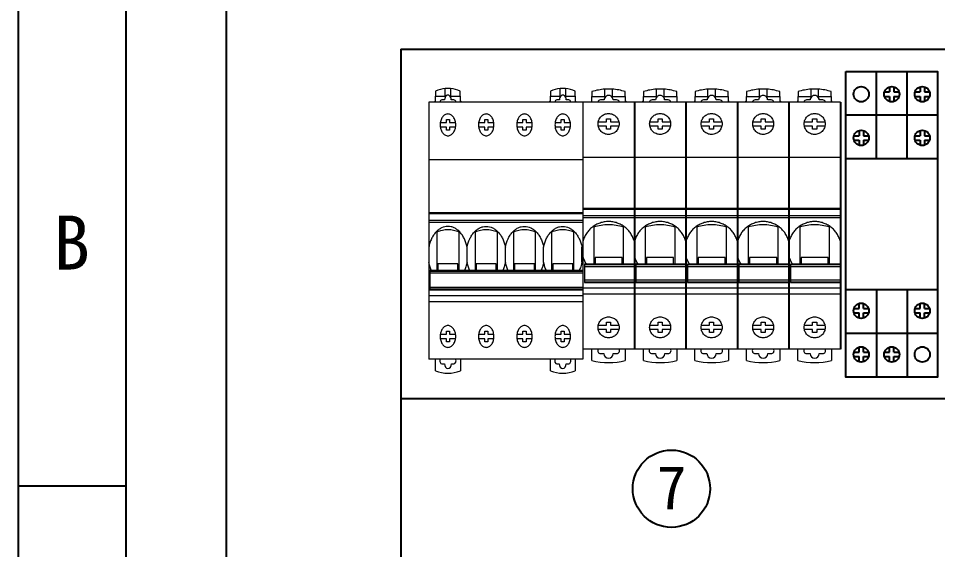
# Model space of a CAD drawing. Header units: millimetres. Extents: x 914 to 910632, y -176 to 682692.
# Drawn here: x 2566.04 to 2608.67, y 1927.93 to 1952.54 of the extents above; entities that cross this region are included whole.
import ezdxf

# ---------------------------------------------------------------- set-up
doc = ezdxf.new("R2010")
doc.units = ezdxf.units.MM
doc.layers.add('0_1', color=7, linetype='Continuous', lineweight=25)
doc.styles.add('宋体', font='')
doc.styles.get('宋体').set_extended_font_data('宋体')

# ---------------------------------------------------------------- blocks, each defined once
blk = doc.blocks.new('4P空开')
at = {"color": 4, "linetype": 'Continuous', "lineweight": 15}
for p, q in [((2.619, 28.204), (2.619, 28.934)), ((3.362, 28.935), (3.362, 28.204)), ((18.403, 28.204), (18.403, 28.934)), ((19.146, 28.935), (19.146, 28.204)), ((1.296, 28.69), (1.296, 28.204)), ((1.296, 28.204), (2.619, 28.204)), ((1.296, 28.204), (1.296, 28.203)), ((1.296, 28.203), (2.619, 28.203)), ((1.296, 27.777), (1.296, 28.203)), ((2.619, 28.204), (2.619, 28.203)), ((3.362, 28.204), (4.685, 28.204)), ((3.362, 28.204), (3.362, 28.203)), ((3.362, 28.203), (4.685, 28.203)), ((4.685, 28.204), (4.685, 28.693)), ((4.685, 28.203), (4.685, 28.204)), ((4.685, 28.203), (4.685, 27.777)), ((17.08, 28.69), (17.08, 28.204)), ((17.08, 28.204), (18.403, 28.204)), ((17.08, 28.204), (17.08, 28.203)), ((17.08, 28.203), (18.403, 28.203)), ((17.08, 27.777), (17.08, 28.203)), ((18.403, 28.204), (18.403, 28.203)), ((19.146, 28.204), (20.469, 28.204)), ((19.146, 28.204), (19.146, 28.203)), ((19.146, 28.203), (20.469, 28.203)), ((20.469, 28.204), (20.469, 28.693)), ((20.469, 28.203), (20.469, 28.204)), ((20.469, 28.203), (20.469, 27.777)), ((21.53, 27.609), (0.36, 27.609)), ((0.36, 27.609), (0.36, 21.991)), ((2.53, 27.837), (2.173, 27.837)), ((3.808, 27.837), (3.451, 27.837)), ((18.314, 27.837), (17.957, 27.837)), ((19.592, 27.837), (19.235, 27.837)), ((21.53, 27.609), (21.53, 2.401)), ((1.944, 25.608), (2.782, 25.608)), ((2.782, 25.608), (2.782, 25.905)), ((2.782, 25.905), (3.198, 25.905)), ((3.198, 25.905), (3.198, 25.608)), ((3.198, 25.608), (4.037, 25.608)), ((7.205, 25.608), (8.044, 25.608)), ((8.044, 25.905), (8.46, 25.905)), ((8.044, 25.608), (8.044, 25.905)), ((8.46, 25.905), (8.46, 25.608)), ((8.46, 25.608), (9.298, 25.608)), ((12.467, 25.608), (13.305, 25.608)), ((13.305, 25.905), (13.721, 25.905)), ((13.305, 25.608), (13.305, 25.905)), ((13.721, 25.905), (13.721, 25.608)), ((13.721, 25.608), (14.56, 25.608)), ((17.728, 25.608), (18.567, 25.608)), ((18.567, 25.905), (18.983, 25.905)), ((18.567, 25.608), (18.567, 25.905)), ((18.983, 25.905), (18.983, 25.608)), ((18.983, 25.608), (19.821, 25.608)), ((2.782, 25.162), (1.944, 25.162)), ((2.782, 24.865), (2.782, 25.162)), ((3.198, 24.865), (2.782, 24.865)), ((3.198, 25.162), (3.198, 24.865)), ((4.037, 25.162), (3.198, 25.162)), ((8.044, 25.162), (7.205, 25.162)), ((8.044, 24.865), (8.044, 25.162)), ((8.46, 24.865), (8.044, 24.865)), ((8.46, 25.162), (8.46, 24.865)), ((9.298, 25.162), (8.46, 25.162)), ((13.305, 25.162), (12.467, 25.162)), ((13.305, 24.865), (13.305, 25.162)), ((13.721, 24.865), (13.305, 24.865)), ((13.721, 25.162), (13.721, 24.865)), ((14.56, 25.162), (13.721, 25.162)), ((18.567, 25.162), (17.728, 25.162)), ((18.567, 24.865), (18.567, 25.162)), ((18.983, 24.865), (18.567, 24.865)), ((18.983, 25.162), (18.983, 24.865)), ((19.821, 25.162), (18.983, 25.162)), ((0.36, 21.991), (21.53, 21.991)), ((0.36, 21.991), (0.36, 16.788)), ((0.36, 16.788), (0.36, 16.669)), ((0.36, 16.788), (21.53, 16.788)), ((21.53, 16.669), (0.36, 16.669)), ((21.53, 16.669), (0.36, 16.669)), ((0.36, 16.669), (0.36, 16.044)), ((0.36, 16.044), (21.53, 16.044)), ((0.36, 16.044), (0.36, 15.808)), ((21.53, 15.808), (0.36, 15.808)), ((0.36, 15.808), (0.36, 13.393)), ((0.36, 11.907), (0.36, 8.614)), ((1.608, 11.77), (1.608, 11.086)), ((4.373, 11.77), (1.608, 11.77)), ((4.373, 11.086), (4.373, 11.77)), ((6.87, 11.77), (6.87, 11.086)), ((9.634, 11.77), (6.87, 11.77)), ((9.634, 11.086), (9.634, 11.77)), ((12.131, 11.77), (12.131, 11.086)), ((14.896, 11.77), (12.131, 11.77)), ((14.896, 11.086), (14.896, 11.77)), ((17.393, 11.77), (17.393, 11.086)), ((20.157, 11.77), (17.393, 11.77)), ((20.157, 11.086), (20.157, 11.77)), ((21.53, 11.086), (0.523, 11.086)), ((0.523, 11.086), (0.523, 10.996)), ((21.53, 10.996), (0.523, 10.996)), ((0.523, 10.996), (0.523, 10.823)), ((21.53, 10.823), (0.523, 10.823)), ((0.523, 10.823), (0.523, 9.441)), ((21.53, 9.441), (0.523, 9.441)), ((0.523, 9.441), (0.523, 9.259)), ((21.53, 9.259), (0.523, 9.259)), ((0.523, 9.259), (0.523, 9.207)), ((0.523, 9.207), (21.53, 9.207)), ((21.53, 8.614), (0.36, 8.614)), ((0.36, 8.614), (0.36, 8.016)), ((21.53, 8.016), (0.36, 8.016)), ((0.36, 8.016), (0.36, 2.401)), ((1.944, 4.854), (2.782, 4.854)), ((2.782, 5.151), (3.198, 5.151)), ((2.782, 4.854), (2.782, 5.151)), ((3.198, 5.151), (3.198, 4.854)), ((3.198, 4.854), (4.037, 4.854)), ((7.205, 4.854), (8.044, 4.854)), ((8.044, 5.151), (8.46, 5.151)), ((8.044, 4.854), (8.044, 5.151)), ((8.46, 5.151), (8.46, 4.854)), ((8.46, 4.854), (9.298, 4.854)), ((12.467, 4.854), (13.305, 4.854)), ((13.305, 5.151), (13.721, 5.151)), ((13.305, 4.854), (13.305, 5.151)), ((13.721, 5.151), (13.721, 4.854)), ((13.721, 4.854), (14.56, 4.854)), ((17.728, 4.854), (18.567, 4.854)), ((18.567, 5.151), (18.983, 5.151)), ((18.567, 4.854), (18.567, 5.151)), ((18.983, 5.151), (18.983, 4.854)), ((18.983, 4.854), (19.821, 4.854)), ((2.782, 4.408), (1.944, 4.408)), ((2.782, 4.11), (2.782, 4.408)), ((3.198, 4.11), (2.782, 4.11)), ((3.198, 4.408), (3.198, 4.11)), ((4.037, 4.408), (3.198, 4.408)), ((8.044, 4.408), (7.205, 4.408)), ((8.044, 4.11), (8.044, 4.408)), ((8.46, 4.11), (8.044, 4.11)), ((8.46, 4.408), (8.46, 4.11)), ((9.298, 4.408), (8.46, 4.408)), ((13.305, 4.408), (12.467, 4.408)), ((13.305, 4.11), (13.305, 4.408)), ((13.721, 4.11), (13.305, 4.11)), ((13.721, 4.408), (13.721, 4.11)), ((14.56, 4.408), (13.721, 4.408)), ((18.567, 4.408), (17.728, 4.408)), ((18.567, 4.11), (18.567, 4.408)), ((18.983, 4.11), (18.567, 4.11)), ((18.983, 4.408), (18.983, 4.11)), ((19.821, 4.408), (18.983, 4.408)), ((21.53, 2.401), (0.36, 2.401)), ((1.281, 1.261), (1.281, 2.401)), ((2.173, 1.955), (2.515, 1.955)), ((3.466, 1.955), (3.808, 1.955)), ((4.7, 2.401), (4.7, 1.261)), ((17.066, 1.261), (17.066, 2.401)), ((17.957, 1.955), (18.299, 1.955)), ((19.25, 1.955), (19.592, 1.955)), ((20.484, 2.401), (20.484, 1.261))]:
    blk.add_line(p, q, dxfattribs=at)
for centre, radius, start, end in [((2.997, 23.195), 5.752, 93.76697, 107.19773), ((2.997, 23.195), 5.752, 86.35897, 93.76705), ((2.997, 23.195), 5.752, 72.93382, 86.35906), ((18.781, 23.195), 5.752, 93.76697, 107.19773), ((18.781, 23.195), 5.752, 86.35897, 93.76705), ((18.781, 23.195), 5.752, 72.93382, 86.35906), ((1, 27.844), 0.296, 307.38013, 359.98041), ((4.981, 27.844), 0.296, 180.02292, 232.61656), ((16.784, 27.844), 0.296, 307.38013, 359.98041), ((20.765, 27.844), 0.296, 180.02292, 232.61656), ((2.173, 2.253), 0.297, 150, 270), ((2.99, 1.955), 0.476, 180, 0), ((3.808, 2.253), 0.297, 270, 30), ((17.957, 2.253), 0.297, 150, 270), ((18.775, 1.955), 0.476, 180, 0), ((19.592, 2.253), 0.297, 270, 30), ((2.99, 7.573), 6.54, 254.84901, 285.15099), ((18.775, 7.573), 6.54, 254.84901, 285.15099)]:
    blk.add_arc(centre, radius, start, end, dxfattribs=at)
for centre, major_axis, start_param, end_param in [((2.99, 27.837), (0, 0.462), 4.712389, 7.853982), ((18.775, 27.837), (0, 0.462), 4.712389, 7.853982), ((0.999, 27.777), (0, 0.298), 4.111358, 4.712389), ((2.173, 27.539), (0, 0.298), 0, 1.334085), ((3.808, 27.539), (0, 0.298), 4.949101, 6.283185), ((4.982, 27.777), (0, 0.298), 1.570796, 2.171827), ((16.783, 27.777), (0, 0.298), 4.111358, 4.712389), ((17.957, 27.539), (0, 0.298), 0, 1.334085), ((19.592, 27.539), (0, 0.298), 4.949101, 6.283185), ((20.766, 27.777), (0, 0.298), 1.570796, 2.171827)]:
    blk.add_ellipse(centre, major_axis=major_axis, ratio=0.997493, start_param=start_param, end_param=end_param, dxfattribs=at)
for points, knots in [([(2.99, 24.315), (2.92, 24.315), (2.85, 24.322), (2.713, 24.349), (2.645, 24.37), (2.515, 24.423), (2.454, 24.456), (2.337, 24.534), (2.282, 24.58), (2.183, 24.679), (2.139, 24.732), (2.061, 24.85), (2.028, 24.912), (1.975, 25.041), (1.954, 25.108), (1.927, 25.246), (1.92, 25.315), (1.92, 25.455), (1.927, 25.525), (1.955, 25.662), (1.975, 25.729), (2.028, 25.858), (2.062, 25.921), (2.139, 26.037), (2.183, 26.091), (2.283, 26.19), (2.337, 26.235), (2.452, 26.313), (2.515, 26.346), (2.645, 26.4), (2.711, 26.42), (2.849, 26.448), (2.92, 26.455), (3.061, 26.455), (3.131, 26.448), (3.268, 26.421), (3.336, 26.4), (3.466, 26.346), (3.527, 26.313), (3.643, 26.236), (3.698, 26.19), (3.797, 26.092), (3.841, 26.038), (3.919, 25.921), (3.952, 25.859), (4.006, 25.73), (4.026, 25.663), (4.054, 25.525), (4.06, 25.456), (4.061, 25.317), (4.054, 25.246), (4.027, 25.109), (4.007, 25.042), (3.953, 24.913), (3.92, 24.85), (3.843, 24.734), (3.798, 24.68), (3.699, 24.58), (3.645, 24.535), (3.529, 24.457), (3.466, 24.424), (3.336, 24.37), (3.269, 24.349), (3.132, 24.322), (3.061, 24.315), (2.99, 24.315)], [0, 0, 0, 0, 0.03125, 0.03125, 0.0625, 0.0625, 0.09375, 0.09375, 0.125, 0.125, 0.15625, 0.15625, 0.1875, 0.1875, 0.21875, 0.21875, 0.25, 0.25, 0.28125, 0.28125, 0.3125, 0.3125, 0.34375, 0.34375, 0.375, 0.375, 0.40625, 0.40625, 0.4375, 0.4375, 0.46875, 0.46875, 0.5, 0.5, 0.53125, 0.53125, 0.5625, 0.5625, 0.59375, 0.59375, 0.625, 0.625, 0.65625, 0.65625, 0.6875, 0.6875, 0.71875, 0.71875, 0.75, 0.75, 0.78125, 0.78125, 0.8125, 0.8125, 0.84375, 0.84375, 0.875, 0.875, 0.90625, 0.90625, 0.9375, 0.9375, 0.96875, 0.96875, 1, 1, 1, 1]), ([(8.252, 24.315), (8.181, 24.315), (8.111, 24.322), (7.974, 24.349), (7.906, 24.37), (7.777, 24.423), (7.715, 24.456), (7.599, 24.534), (7.544, 24.58), (7.445, 24.679), (7.401, 24.732), (7.323, 24.85), (7.289, 24.912), (7.236, 25.041), (7.216, 25.108), (7.188, 25.246), (7.182, 25.315), (7.182, 25.455), (7.189, 25.525), (7.216, 25.662), (7.236, 25.729), (7.29, 25.858), (7.323, 25.921), (7.4, 26.037), (7.444, 26.091), (7.544, 26.19), (7.598, 26.235), (7.714, 26.313), (7.776, 26.346), (7.906, 26.4), (7.973, 26.42), (8.11, 26.448), (8.181, 26.455), (8.323, 26.455), (8.392, 26.448), (8.529, 26.421), (8.597, 26.4), (8.727, 26.346), (8.788, 26.313), (8.905, 26.236), (8.96, 26.19), (9.058, 26.092), (9.103, 26.038), (9.181, 25.921), (9.214, 25.859), (9.267, 25.73), (9.288, 25.663), (9.315, 25.525), (9.322, 25.456), (9.322, 25.317), (9.315, 25.246), (9.288, 25.109), (9.268, 25.042), (9.215, 24.913), (9.181, 24.85), (9.104, 24.734), (9.06, 24.68), (8.96, 24.58), (8.906, 24.535), (8.79, 24.457), (8.727, 24.424), (8.598, 24.37), (8.531, 24.349), (8.394, 24.322), (8.323, 24.315), (8.252, 24.315)], [0, 0, 0, 0, 0.03125, 0.03125, 0.0625, 0.0625, 0.09375, 0.09375, 0.125, 0.125, 0.15625, 0.15625, 0.1875, 0.1875, 0.21875, 0.21875, 0.25, 0.25, 0.28125, 0.28125, 0.3125, 0.3125, 0.34375, 0.34375, 0.375, 0.375, 0.40625, 0.40625, 0.4375, 0.4375, 0.46875, 0.46875, 0.5, 0.5, 0.53125, 0.53125, 0.5625, 0.5625, 0.59375, 0.59375, 0.625, 0.625, 0.65625, 0.65625, 0.6875, 0.6875, 0.71875, 0.71875, 0.75, 0.75, 0.78125, 0.78125, 0.8125, 0.8125, 0.84375, 0.84375, 0.875, 0.875, 0.90625, 0.90625, 0.9375, 0.9375, 0.96875, 0.96875, 1, 1, 1, 1]), ([(13.513, 24.315), (13.442, 24.315), (13.373, 24.322), (13.236, 24.349), (13.168, 24.37), (13.038, 24.423), (12.977, 24.456), (12.86, 24.534), (12.805, 24.58), (12.706, 24.679), (12.662, 24.732), (12.584, 24.85), (12.551, 24.912), (12.498, 25.041), (12.477, 25.108), (12.45, 25.246), (12.443, 25.315), (12.443, 25.455), (12.45, 25.525), (12.477, 25.662), (12.498, 25.729), (12.551, 25.858), (12.584, 25.921), (12.662, 26.037), (12.706, 26.091), (12.805, 26.19), (12.86, 26.235), (12.975, 26.313), (13.038, 26.346), (13.168, 26.4), (13.234, 26.42), (13.372, 26.448), (13.442, 26.455), (13.584, 26.455), (13.654, 26.448), (13.791, 26.421), (13.859, 26.4), (13.988, 26.346), (14.05, 26.313), (14.166, 26.236), (14.221, 26.19), (14.32, 26.092), (14.364, 26.038), (14.442, 25.921), (14.475, 25.859), (14.528, 25.73), (14.549, 25.663), (14.576, 25.525), (14.583, 25.456), (14.584, 25.317), (14.577, 25.246), (14.55, 25.109), (14.529, 25.042), (14.476, 24.913), (14.443, 24.85), (14.365, 24.734), (14.321, 24.68), (14.222, 24.58), (14.167, 24.535), (14.051, 24.457), (13.989, 24.424), (13.859, 24.37), (13.792, 24.349), (13.655, 24.322), (13.584, 24.315), (13.513, 24.315)], [0, 0, 0, 0, 0.03125, 0.03125, 0.0625, 0.0625, 0.09375, 0.09375, 0.125, 0.125, 0.15625, 0.15625, 0.1875, 0.1875, 0.21875, 0.21875, 0.25, 0.25, 0.28125, 0.28125, 0.3125, 0.3125, 0.34375, 0.34375, 0.375, 0.375, 0.40625, 0.40625, 0.4375, 0.4375, 0.46875, 0.46875, 0.5, 0.5, 0.53125, 0.53125, 0.5625, 0.5625, 0.59375, 0.59375, 0.625, 0.625, 0.65625, 0.65625, 0.6875, 0.6875, 0.71875, 0.71875, 0.75, 0.75, 0.78125, 0.78125, 0.8125, 0.8125, 0.84375, 0.84375, 0.875, 0.875, 0.90625, 0.90625, 0.9375, 0.9375, 0.96875, 0.96875, 1, 1, 1, 1]), ([(18.775, 24.315), (18.704, 24.315), (18.634, 24.322), (18.497, 24.349), (18.429, 24.37), (18.299, 24.423), (18.238, 24.456), (18.122, 24.534), (18.066, 24.58), (17.968, 24.679), (17.924, 24.732), (17.845, 24.85), (17.812, 24.912), (17.759, 25.041), (17.739, 25.108), (17.711, 25.246), (17.705, 25.315), (17.705, 25.455), (17.712, 25.525), (17.739, 25.662), (17.759, 25.729), (17.812, 25.858), (17.846, 25.921), (17.923, 26.037), (17.967, 26.091), (18.067, 26.19), (18.121, 26.235), (18.237, 26.313), (18.299, 26.346), (18.429, 26.4), (18.496, 26.42), (18.633, 26.448), (18.704, 26.455), (18.846, 26.455), (18.915, 26.448), (19.052, 26.421), (19.12, 26.4), (19.25, 26.346), (19.311, 26.313), (19.428, 26.236), (19.483, 26.19), (19.581, 26.092), (19.625, 26.038), (19.704, 25.921), (19.737, 25.859), (19.79, 25.73), (19.81, 25.663), (19.838, 25.525), (19.845, 25.456), (19.845, 25.317), (19.838, 25.246), (19.811, 25.109), (19.791, 25.042), (19.738, 24.913), (19.704, 24.85), (19.627, 24.734), (19.583, 24.68), (19.483, 24.58), (19.429, 24.535), (19.313, 24.457), (19.25, 24.424), (19.121, 24.37), (19.054, 24.349), (18.916, 24.322), (18.846, 24.315), (18.775, 24.315)], [0, 0, 0, 0, 0.03125, 0.03125, 0.0625, 0.0625, 0.09375, 0.09375, 0.125, 0.125, 0.15625, 0.15625, 0.1875, 0.1875, 0.21875, 0.21875, 0.25, 0.25, 0.28125, 0.28125, 0.3125, 0.3125, 0.34375, 0.34375, 0.375, 0.375, 0.40625, 0.40625, 0.4375, 0.4375, 0.46875, 0.46875, 0.5, 0.5, 0.53125, 0.53125, 0.5625, 0.5625, 0.59375, 0.59375, 0.625, 0.625, 0.65625, 0.65625, 0.6875, 0.6875, 0.71875, 0.71875, 0.75, 0.75, 0.78125, 0.78125, 0.8125, 0.8125, 0.84375, 0.84375, 0.875, 0.875, 0.90625, 0.90625, 0.9375, 0.9375, 0.96875, 0.96875, 1, 1, 1, 1]), ([(5.621, 13.393), (5.542, 13.682), (5.42, 13.952), (5.171, 14.326), (5.079, 14.444), (4.878, 14.661), (4.769, 14.762), (4.592, 14.899), (4.531, 14.943), (4.406, 15.025), (4.342, 15.063), (4.147, 15.169), (4.011, 15.229), (3.8, 15.303), (3.727, 15.324), (3.582, 15.361), (3.51, 15.377), (3.289, 15.414), (3.141, 15.426), (2.69, 15.426), (2.398, 15.377), (1.972, 15.23), (1.836, 15.17), (1.575, 15.029), (1.451, 14.947), (1.214, 14.763), (1.104, 14.662), (0.903, 14.445), (0.811, 14.328), (0.645, 14.079), (0.573, 13.948), (0.45, 13.677), (0.399, 13.538), (0.36, 13.393)], [0, 0, 0, 0, 0.125, 0.125, 0.1875, 0.1875, 0.25, 0.25, 0.28125, 0.28125, 0.3125, 0.3125, 0.375, 0.375, 0.40625, 0.40625, 0.4375, 0.4375, 0.5, 0.5, 0.625, 0.625, 0.6875, 0.6875, 0.75, 0.75, 0.8125, 0.8125, 0.875, 0.875, 0.9375, 0.9375, 1, 1, 1, 1]), ([(5.621, 13.393), (5.7, 13.682), (5.823, 13.952), (6.071, 14.326), (6.163, 14.444), (6.365, 14.661), (6.474, 14.762), (6.65, 14.899), (6.712, 14.943), (6.837, 15.025), (6.9, 15.063), (7.096, 15.169), (7.231, 15.229), (7.443, 15.303), (7.515, 15.324), (7.66, 15.361), (7.733, 15.377), (7.953, 15.414), (8.101, 15.426), (8.552, 15.426), (8.845, 15.377), (9.27, 15.23), (9.407, 15.17), (9.667, 15.029), (9.791, 14.947), (10.028, 14.763), (10.138, 14.662), (10.34, 14.445), (10.431, 14.328), (10.597, 14.079), (10.67, 13.948), (10.792, 13.677), (10.843, 13.538), (10.883, 13.393)], [0, 0, 0, 0, 0.125, 0.125, 0.1875, 0.1875, 0.25, 0.25, 0.28125, 0.28125, 0.3125, 0.3125, 0.375, 0.375, 0.40625, 0.40625, 0.4375, 0.4375, 0.5, 0.5, 0.625, 0.625, 0.6875, 0.6875, 0.75, 0.75, 0.8125, 0.8125, 0.875, 0.875, 0.9375, 0.9375, 1, 1, 1, 1]), ([(10.883, 13.393), (10.962, 13.682), (11.084, 13.952), (11.332, 14.326), (11.425, 14.444), (11.626, 14.661), (11.735, 14.762), (11.912, 14.899), (11.973, 14.943), (12.098, 15.025), (12.162, 15.063), (12.357, 15.169), (12.493, 15.229), (12.704, 15.303), (12.776, 15.324), (12.921, 15.361), (12.994, 15.377), (13.214, 15.414), (13.363, 15.426), (13.814, 15.426), (14.106, 15.377), (14.532, 15.23), (14.668, 15.17), (14.929, 15.029), (15.053, 14.947), (15.29, 14.763), (15.4, 14.662), (15.601, 14.445), (15.693, 14.328), (15.858, 14.079), (15.931, 13.948), (16.054, 13.677), (16.104, 13.538), (16.144, 13.393)], [0, 0, 0, 0, 0.125, 0.125, 0.1875, 0.1875, 0.25, 0.25, 0.28125, 0.28125, 0.3125, 0.3125, 0.375, 0.375, 0.40625, 0.40625, 0.4375, 0.4375, 0.5, 0.5, 0.625, 0.625, 0.6875, 0.6875, 0.75, 0.75, 0.8125, 0.8125, 0.875, 0.875, 0.9375, 0.9375, 1, 1, 1, 1]), ([(16.144, 13.393), (16.223, 13.682), (16.346, 13.952), (16.594, 14.326), (16.686, 14.444), (16.887, 14.661), (16.997, 14.762), (17.173, 14.899), (17.235, 14.943), (17.359, 15.025), (17.423, 15.063), (17.618, 15.169), (17.754, 15.229), (17.965, 15.303), (18.038, 15.324), (18.183, 15.361), (18.256, 15.377), (18.476, 15.414), (18.624, 15.426), (19.075, 15.426), (19.367, 15.377), (19.793, 15.23), (19.93, 15.17), (20.19, 15.029), (20.314, 14.947), (20.551, 14.763), (20.661, 14.662), (20.862, 14.445), (20.954, 14.328), (21.12, 14.079), (21.192, 13.948), (21.315, 13.677), (21.366, 13.538), (21.405, 13.393)], [0, 0, 0, 0, 0.125, 0.125, 0.1875, 0.1875, 0.25, 0.25, 0.28125, 0.28125, 0.3125, 0.3125, 0.375, 0.375, 0.40625, 0.40625, 0.4375, 0.4375, 0.5, 0.5, 0.625, 0.625, 0.6875, 0.6875, 0.75, 0.75, 0.8125, 0.8125, 0.875, 0.875, 0.9375, 0.9375, 1, 1, 1, 1]), ([(1.504, 14.898), (1.734, 14.973), (1.974, 15.03), (2.348, 15.087), (2.476, 15.102), (2.733, 15.122), (2.861, 15.126), (3.118, 15.126), (3.246, 15.122), (3.502, 15.102), (3.63, 15.088), (4.007, 15.03), (4.247, 14.973), (4.477, 14.898)], [0, 0, 0, 0, 0.25, 0.25, 0.375, 0.375, 0.5, 0.5, 0.625, 0.625, 0.75, 0.75, 1, 1, 1, 1]), ([(1.504, 11.086), (1.504, 11.203), (1.504, 11.452), (1.504, 11.874), (1.504, 12.325), (1.504, 12.79), (1.504, 13.262), (1.504, 13.729), (1.504, 14.167), (1.504, 14.567), (1.504, 14.789), (1.504, 14.898)], [0, 0, 0, 0, 0.101509, 0.215632, 0.324172, 0.432713, 0.546835, 0.660958, 0.775081, 0.889204, 1, 1, 1, 1]), ([(4.477, 14.898), (4.477, 14.785), (4.477, 14.559), (4.477, 14.155), (4.477, 13.715), (4.477, 13.253), (4.477, 12.777), (4.477, 12.302), (4.477, 11.836), (4.477, 11.423), (4.477, 11.189), (4.477, 11.086)], [0, 0, 0, 0, 0.1140739, 0.2281478, 0.3422219, 0.4562957, 0.5670441, 0.6811182, 0.795192, 0.909266, 1, 1, 1, 1]), ([(6.766, 14.898), (6.995, 14.973), (7.235, 15.03), (7.609, 15.087), (7.738, 15.102), (7.995, 15.122), (8.123, 15.126), (8.379, 15.126), (8.508, 15.122), (8.763, 15.102), (8.892, 15.088), (9.268, 15.03), (9.508, 14.973), (9.738, 14.898)], [0, 0, 0, 0, 0.25, 0.25, 0.375, 0.375, 0.5, 0.5, 0.625, 0.625, 0.75, 0.75, 1, 1, 1, 1]), ([(6.766, 11.086), (6.766, 11.203), (6.766, 11.452), (6.766, 11.874), (6.766, 12.325), (6.766, 12.79), (6.766, 13.262), (6.766, 13.729), (6.766, 14.167), (6.766, 14.567), (6.766, 14.789), (6.766, 14.898)], [0, 0, 0, 0, 0.101509, 0.215632, 0.324172, 0.432713, 0.546835, 0.660958, 0.775081, 0.889204, 1, 1, 1, 1]), ([(9.738, 14.898), (9.738, 14.785), (9.738, 14.559), (9.738, 14.155), (9.738, 13.715), (9.738, 13.253), (9.738, 12.777), (9.738, 12.302), (9.738, 11.836), (9.738, 11.423), (9.738, 11.189), (9.738, 11.086)], [0, 0, 0, 0, 0.1140739, 0.2281478, 0.3422219, 0.4562957, 0.5670441, 0.6811182, 0.795192, 0.909266, 1, 1, 1, 1]), ([(12.027, 14.898), (12.257, 14.973), (12.497, 15.03), (12.871, 15.087), (12.999, 15.102), (13.256, 15.122), (13.384, 15.126), (13.641, 15.126), (13.769, 15.122), (14.025, 15.102), (14.153, 15.088), (14.529, 15.03), (14.77, 14.973), (15, 14.898)], [0, 0, 0, 0, 0.25, 0.25, 0.375, 0.375, 0.5, 0.5, 0.625, 0.625, 0.75, 0.75, 1, 1, 1, 1]), ([(12.027, 11.086), (12.027, 11.203), (12.027, 11.452), (12.027, 11.874), (12.027, 12.325), (12.027, 12.79), (12.027, 13.262), (12.027, 13.729), (12.027, 14.167), (12.027, 14.567), (12.027, 14.789), (12.027, 14.898)], [0, 0, 0, 0, 0.101509, 0.215632, 0.324172, 0.432713, 0.546835, 0.660958, 0.775081, 0.889204, 1, 1, 1, 1]), ([(15, 14.898), (15, 14.785), (15, 14.559), (15, 14.155), (15, 13.715), (15, 13.253), (15, 12.777), (15, 12.302), (15, 11.836), (15, 11.423), (15, 11.189), (15, 11.086)], [0, 0, 0, 0, 0.1140739, 0.2281478, 0.3422219, 0.4562957, 0.5670441, 0.6811182, 0.795192, 0.909266, 1, 1, 1, 1]), ([(17.288, 14.898), (17.518, 14.973), (17.758, 15.03), (18.132, 15.087), (18.26, 15.102), (18.517, 15.122), (18.646, 15.126), (18.902, 15.126), (19.03, 15.122), (19.286, 15.102), (19.415, 15.088), (19.791, 15.03), (20.031, 14.973), (20.261, 14.898)], [0, 0, 0, 0, 0.25, 0.25, 0.375, 0.375, 0.5, 0.5, 0.625, 0.625, 0.75, 0.75, 1, 1, 1, 1]), ([(17.288, 11.086), (17.288, 11.203), (17.288, 11.452), (17.288, 11.874), (17.288, 12.325), (17.288, 12.79), (17.288, 13.262), (17.288, 13.729), (17.288, 14.167), (17.288, 14.567), (17.288, 14.789), (17.288, 14.898)], [0, 0, 0, 0, 0.101509, 0.215632, 0.324172, 0.432713, 0.546835, 0.660958, 0.775081, 0.889204, 1, 1, 1, 1]), ([(20.261, 14.898), (20.261, 14.785), (20.261, 14.559), (20.261, 14.155), (20.261, 13.715), (20.261, 13.253), (20.261, 12.777), (20.261, 12.302), (20.261, 11.836), (20.261, 11.423), (20.261, 11.189), (20.261, 11.086)], [0, 0, 0, 0, 0.1140739, 0.2281478, 0.3422219, 0.4562957, 0.5670441, 0.6811182, 0.795192, 0.909266, 1, 1, 1, 1]), ([(0.36, 13.393), (0.36, 13.271), (0.36, 13.147), (0.36, 12.958), (0.36, 12.895), (0.36, 12.766), (0.36, 12.702), (0.36, 12.511), (0.36, 12.386), (0.36, 12.201), (0.36, 12.14), (0.36, 12.021), (0.36, 11.963), (0.36, 11.907)], [0, 0, 0, 0, 0.25, 0.25, 0.375, 0.375, 0.5, 0.5, 0.75, 0.75, 0.875, 0.875, 1, 1, 1, 1]), ([(5.621, 11.907), (5.621, 12.02), (5.621, 12.138), (5.621, 12.382), (5.621, 12.509), (5.621, 12.766), (5.621, 12.895), (5.621, 13.147), (5.621, 13.271), (5.621, 13.393)], [0, 0, 0, 0, 0.25, 0.25, 0.5, 0.5, 0.75, 0.75, 1, 1, 1, 1]), ([(10.883, 11.907), (10.883, 12.02), (10.883, 12.138), (10.883, 12.382), (10.883, 12.509), (10.883, 12.766), (10.883, 12.895), (10.883, 13.147), (10.883, 13.271), (10.883, 13.393)], [0, 0, 0, 0, 0.25, 0.25, 0.5, 0.5, 0.75, 0.75, 1, 1, 1, 1]), ([(10.883, 11.907), (10.883, 12.02), (10.883, 12.138), (10.883, 12.382), (10.883, 12.509), (10.883, 12.766), (10.883, 12.895), (10.883, 13.147), (10.883, 13.271), (10.883, 13.393)], [0, 0, 0, 0, 0.25, 0.25, 0.5, 0.5, 0.75, 0.75, 1, 1, 1, 1]), ([(16.144, 11.907), (16.144, 12.02), (16.144, 12.138), (16.144, 12.382), (16.144, 12.509), (16.144, 12.766), (16.144, 12.895), (16.144, 13.147), (16.144, 13.271), (16.144, 13.393)], [0, 0, 0, 0, 0.25, 0.25, 0.5, 0.5, 0.75, 0.75, 1, 1, 1, 1]), ([(16.144, 11.907), (16.144, 12.02), (16.144, 12.138), (16.144, 12.382), (16.144, 12.509), (16.144, 12.766), (16.144, 12.895), (16.144, 13.147), (16.144, 13.271), (16.144, 13.393)], [0, 0, 0, 0, 0.25, 0.25, 0.5, 0.5, 0.75, 0.75, 1, 1, 1, 1]), ([(21.405, 11.907), (21.405, 12.02), (21.405, 12.138), (21.405, 12.382), (21.405, 12.509), (21.405, 12.766), (21.405, 12.895), (21.405, 13.147), (21.405, 13.271), (21.405, 13.393)], [0, 0, 0, 0, 0.25, 0.25, 0.5, 0.5, 0.75, 0.75, 1, 1, 1, 1]), ([(0.744, 11.086), (0.728, 11.106), (0.627, 11.236), (0.491, 11.511), (0.403, 11.775), (0.36, 11.907)], [0, 0, 0, 0, 0.084448, 0.542214, 1, 1, 1, 1]), ([(5.621, 11.907), (5.573, 11.758), (5.481, 11.468), (5.32, 11.211), (5.241, 11.086)], [0, 0, 0, 0, 0.514359, 1, 1, 1, 1]), ([(6.005, 11.086), (5.989, 11.106), (5.888, 11.236), (5.752, 11.511), (5.665, 11.775), (5.621, 11.907)], [0, 0, 0, 0, 0.084448, 0.542214, 1, 1, 1, 1]), ([(10.883, 11.907), (10.835, 11.758), (10.742, 11.468), (10.581, 11.211), (10.503, 11.086)], [0, 0, 0, 0, 0.5143587, 1, 1, 1, 1]), ([(10.883, 11.907), (10.835, 11.758), (10.742, 11.468), (10.581, 11.211), (10.503, 11.086)], [0, 0, 0, 0, 0.514359, 1, 1, 1, 1]), ([(11.266, 11.086), (11.251, 11.106), (11.149, 11.236), (11.013, 11.511), (10.926, 11.775), (10.883, 11.907)], [0, 0, 0, 0, 0.084448, 0.542214, 1, 1, 1, 1]), ([(16.144, 11.907), (16.096, 11.758), (16.004, 11.468), (15.842, 11.211), (15.764, 11.086)], [0, 0, 0, 0, 0.5143587, 1, 1, 1, 1]), ([(16.144, 11.907), (16.096, 11.758), (16.004, 11.468), (15.842, 11.211), (15.764, 11.086)], [0, 0, 0, 0, 0.514359, 1, 1, 1, 1]), ([(16.528, 11.086), (16.512, 11.106), (16.411, 11.236), (16.275, 11.511), (16.188, 11.775), (16.144, 11.907)], [0, 0, 0, 0, 0.084448, 0.542214, 1, 1, 1, 1]), ([(21.405, 11.907), (21.358, 11.758), (21.265, 11.468), (21.104, 11.211), (21.026, 11.086)], [0, 0, 0, 0, 0.5143587, 1, 1, 1, 1]), ([(2.99, 3.561), (2.92, 3.561), (2.85, 3.567), (2.713, 3.595), (2.645, 3.615), (2.515, 3.669), (2.454, 3.702), (2.337, 3.78), (2.282, 3.825), (2.184, 3.924), (2.14, 3.978), (2.062, 4.095), (2.028, 4.157), (1.975, 4.285), (1.955, 4.352), (1.927, 4.49), (1.92, 4.559), (1.92, 4.699), (1.927, 4.77), (1.954, 4.907), (1.974, 4.973), (2.028, 5.103), (2.061, 5.166), (2.138, 5.282), (2.182, 5.336), (2.282, 5.436), (2.336, 5.48), (2.452, 5.558), (2.515, 5.592), (2.645, 5.646), (2.711, 5.666), (2.849, 5.694), (2.92, 5.701), (3.061, 5.701), (3.131, 5.694), (3.268, 5.667), (3.336, 5.646), (3.466, 5.592), (3.527, 5.559), (3.644, 5.481), (3.699, 5.436), (3.797, 5.337), (3.842, 5.283), (3.92, 5.166), (3.953, 5.104), (4.006, 4.975), (4.027, 4.907), (4.054, 4.769), (4.061, 4.7), (4.061, 4.561), (4.054, 4.49), (4.026, 4.353), (4.006, 4.287), (3.953, 4.157), (3.919, 4.095), (3.842, 3.979), (3.798, 3.925), (3.698, 3.825), (3.644, 3.781), (3.528, 3.703), (3.466, 3.669), (3.336, 3.615), (3.269, 3.595), (3.132, 3.568), (3.061, 3.561), (2.99, 3.561)], [0, 0, 0, 0, 0.03125, 0.03125, 0.0625, 0.0625, 0.09375, 0.09375, 0.125, 0.125, 0.15625, 0.15625, 0.1875, 0.1875, 0.21875, 0.21875, 0.25, 0.25, 0.28125, 0.28125, 0.3125, 0.3125, 0.34375, 0.34375, 0.375, 0.375, 0.40625, 0.40625, 0.4375, 0.4375, 0.46875, 0.46875, 0.5, 0.5, 0.53125, 0.53125, 0.5625, 0.5625, 0.59375, 0.59375, 0.625, 0.625, 0.65625, 0.65625, 0.6875, 0.6875, 0.71875, 0.71875, 0.75, 0.75, 0.78125, 0.78125, 0.8125, 0.8125, 0.84375, 0.84375, 0.875, 0.875, 0.90625, 0.90625, 0.9375, 0.9375, 0.96875, 0.96875, 1, 1, 1, 1]), ([(8.252, 3.561), (8.181, 3.561), (8.111, 3.567), (7.974, 3.595), (7.906, 3.615), (7.777, 3.669), (7.715, 3.702), (7.599, 3.78), (7.544, 3.825), (7.445, 3.924), (7.401, 3.978), (7.323, 4.095), (7.29, 4.157), (7.237, 4.285), (7.216, 4.352), (7.189, 4.49), (7.182, 4.559), (7.182, 4.699), (7.188, 4.77), (7.216, 4.907), (7.236, 4.973), (7.289, 5.103), (7.322, 5.166), (7.4, 5.282), (7.444, 5.336), (7.544, 5.436), (7.598, 5.48), (7.714, 5.558), (7.776, 5.592), (7.906, 5.646), (7.973, 5.666), (8.11, 5.694), (8.181, 5.701), (8.323, 5.701), (8.392, 5.694), (8.529, 5.667), (8.597, 5.646), (8.727, 5.592), (8.789, 5.559), (8.905, 5.481), (8.96, 5.436), (9.059, 5.337), (9.103, 5.283), (9.181, 5.166), (9.214, 5.104), (9.268, 4.975), (9.288, 4.907), (9.315, 4.769), (9.322, 4.7), (9.322, 4.561), (9.315, 4.49), (9.288, 4.353), (9.268, 4.287), (9.214, 4.157), (9.181, 4.095), (9.103, 3.979), (9.059, 3.925), (8.96, 3.825), (8.906, 3.781), (8.79, 3.703), (8.727, 3.669), (8.598, 3.615), (8.531, 3.595), (8.394, 3.568), (8.323, 3.561), (8.252, 3.561)], [0, 0, 0, 0, 0.03125, 0.03125, 0.0625, 0.0625, 0.09375, 0.09375, 0.125, 0.125, 0.15625, 0.15625, 0.1875, 0.1875, 0.21875, 0.21875, 0.25, 0.25, 0.28125, 0.28125, 0.3125, 0.3125, 0.34375, 0.34375, 0.375, 0.375, 0.40625, 0.40625, 0.4375, 0.4375, 0.46875, 0.46875, 0.5, 0.5, 0.53125, 0.53125, 0.5625, 0.5625, 0.59375, 0.59375, 0.625, 0.625, 0.65625, 0.65625, 0.6875, 0.6875, 0.71875, 0.71875, 0.75, 0.75, 0.78125, 0.78125, 0.8125, 0.8125, 0.84375, 0.84375, 0.875, 0.875, 0.90625, 0.90625, 0.9375, 0.9375, 0.96875, 0.96875, 1, 1, 1, 1]), ([(13.513, 3.561), (13.442, 3.561), (13.373, 3.567), (13.236, 3.595), (13.168, 3.615), (13.038, 3.669), (12.977, 3.702), (12.86, 3.78), (12.805, 3.825), (12.707, 3.924), (12.663, 3.978), (12.584, 4.095), (12.551, 4.157), (12.498, 4.285), (12.478, 4.352), (12.45, 4.49), (12.443, 4.559), (12.443, 4.699), (12.45, 4.77), (12.477, 4.907), (12.497, 4.973), (12.55, 5.103), (12.584, 5.166), (12.661, 5.282), (12.705, 5.336), (12.805, 5.436), (12.859, 5.48), (12.975, 5.558), (13.038, 5.592), (13.168, 5.646), (13.234, 5.666), (13.372, 5.694), (13.443, 5.701), (13.584, 5.701), (13.654, 5.694), (13.791, 5.667), (13.859, 5.646), (13.989, 5.592), (14.05, 5.559), (14.167, 5.481), (14.222, 5.436), (14.32, 5.337), (14.365, 5.283), (14.443, 5.166), (14.476, 5.104), (14.529, 4.975), (14.549, 4.907), (14.577, 4.769), (14.583, 4.7), (14.583, 4.561), (14.576, 4.49), (14.549, 4.353), (14.529, 4.287), (14.476, 4.157), (14.442, 4.095), (14.365, 3.979), (14.321, 3.925), (14.221, 3.825), (14.167, 3.781), (14.051, 3.703), (13.989, 3.669), (13.859, 3.615), (13.792, 3.595), (13.655, 3.568), (13.584, 3.561), (13.513, 3.561)], [0, 0, 0, 0, 0.03125, 0.03125, 0.0625, 0.0625, 0.09375, 0.09375, 0.125, 0.125, 0.15625, 0.15625, 0.1875, 0.1875, 0.21875, 0.21875, 0.25, 0.25, 0.28125, 0.28125, 0.3125, 0.3125, 0.34375, 0.34375, 0.375, 0.375, 0.40625, 0.40625, 0.4375, 0.4375, 0.46875, 0.46875, 0.5, 0.5, 0.53125, 0.53125, 0.5625, 0.5625, 0.59375, 0.59375, 0.625, 0.625, 0.65625, 0.65625, 0.6875, 0.6875, 0.71875, 0.71875, 0.75, 0.75, 0.78125, 0.78125, 0.8125, 0.8125, 0.84375, 0.84375, 0.875, 0.875, 0.90625, 0.90625, 0.9375, 0.9375, 0.96875, 0.96875, 1, 1, 1, 1]), ([(18.775, 3.561), (18.704, 3.561), (18.634, 3.567), (18.497, 3.595), (18.429, 3.615), (18.3, 3.669), (18.238, 3.702), (18.122, 3.78), (18.067, 3.825), (17.968, 3.924), (17.924, 3.978), (17.846, 4.095), (17.813, 4.157), (17.76, 4.285), (17.739, 4.352), (17.712, 4.49), (17.705, 4.559), (17.705, 4.699), (17.711, 4.77), (17.738, 4.907), (17.759, 4.973), (17.812, 5.103), (17.845, 5.166), (17.923, 5.282), (17.967, 5.336), (18.067, 5.436), (18.121, 5.48), (18.237, 5.558), (18.299, 5.592), (18.429, 5.646), (18.496, 5.666), (18.633, 5.694), (18.704, 5.701), (18.846, 5.701), (18.915, 5.694), (19.052, 5.667), (19.12, 5.646), (19.25, 5.592), (19.312, 5.559), (19.428, 5.481), (19.483, 5.436), (19.582, 5.337), (19.626, 5.283), (19.704, 5.166), (19.737, 5.104), (19.79, 4.975), (19.811, 4.907), (19.838, 4.769), (19.845, 4.7), (19.845, 4.561), (19.838, 4.49), (19.811, 4.353), (19.79, 4.287), (19.737, 4.157), (19.704, 4.095), (19.626, 3.979), (19.582, 3.925), (19.483, 3.825), (19.429, 3.781), (19.313, 3.703), (19.25, 3.669), (19.12, 3.615), (19.054, 3.595), (18.916, 3.568), (18.846, 3.561), (18.775, 3.561)], [0, 0, 0, 0, 0.03125, 0.03125, 0.0625, 0.0625, 0.09375, 0.09375, 0.125, 0.125, 0.15625, 0.15625, 0.1875, 0.1875, 0.21875, 0.21875, 0.25, 0.25, 0.28125, 0.28125, 0.3125, 0.3125, 0.34375, 0.34375, 0.375, 0.375, 0.40625, 0.40625, 0.4375, 0.4375, 0.46875, 0.46875, 0.5, 0.5, 0.53125, 0.53125, 0.5625, 0.5625, 0.59375, 0.59375, 0.625, 0.625, 0.65625, 0.65625, 0.6875, 0.6875, 0.71875, 0.71875, 0.75, 0.75, 0.78125, 0.78125, 0.8125, 0.8125, 0.84375, 0.84375, 0.875, 0.875, 0.90625, 0.90625, 0.9375, 0.9375, 0.96875, 0.96875, 1, 1, 1, 1])]:
    blk.add_open_spline(points, degree=3, knots=knots, dxfattribs=at)
blk = doc.blocks.new('1p')
at = {"layer": '0_1', "color": 4, "linetype": 'Continuous', "lineweight": 15}
for p, q in [((1957.87, 1485.56), (1957.87, 1488.02)), ((1960.37, 1488.02), (1960.37, 1485.56)), ((1953.42, 1487.2), (1953.42, 1485.56)), ((1953.42, 1485.56), (1957.87, 1485.56)), ((1953.42, 1485.56), (1957.87, 1485.56)), ((1953.42, 1485.56), (1953.42, 1485.56)), ((1953.42, 1484.13), (1953.42, 1485.56)), ((1957.87, 1485.56), (1957.87, 1485.56)), ((1960.37, 1485.56), (1964.82, 1485.56)), ((1960.37, 1485.56), (1964.82, 1485.56)), ((1960.37, 1485.56), (1960.37, 1485.56)), ((1964.82, 1485.56), (1964.82, 1487.21)), ((1964.82, 1485.56), (1964.82, 1485.56)), ((1964.82, 1485.56), (1964.82, 1484.13)), ((1967.97, 1483.56), (1950.27, 1483.56)), ((1950.27, 1483.56), (1950.27, 1464.66)), ((1957.57, 1484.33), (1956.37, 1484.33)), ((1961.87, 1484.33), (1960.67, 1484.33)), ((1955.6, 1476.83), (1958.42, 1476.83)), ((1958.42, 1475.33), (1955.6, 1475.33)), ((1958.42, 1476.83), (1958.42, 1477.83)), ((1958.42, 1477.83), (1959.82, 1477.83)), ((1958.42, 1474.33), (1958.42, 1475.33)), ((1959.82, 1477.83), (1959.82, 1476.83)), ((1959.82, 1476.83), (1962.64, 1476.83)), ((1959.82, 1475.33), (1959.82, 1474.33)), ((1962.64, 1475.33), (1959.82, 1475.33)), ((1959.82, 1474.33), (1958.42, 1474.33)), ((1950.27, 1464.66), (1967.97, 1464.66)), ((1950.27, 1464.66), (1950.27, 1447.16)), ((1950.27, 1447.16), (1950.27, 1446.76)), ((1950.27, 1447.16), (1967.97, 1447.16)), ((1967.97, 1446.76), (1950.27, 1446.76)), ((1967.97, 1446.76), (1950.27, 1446.76)), ((1950.27, 1446.76), (1950.27, 1444.66)), ((1950.27, 1444.66), (1967.97, 1444.66)), ((1950.27, 1444.66), (1950.27, 1443.86)), ((1967.97, 1443.86), (1950.27, 1443.86)), ((1950.27, 1443.86), (1950.27, 1435.74)), ((1950.27, 1430.74), (1950.27, 1419.66)), ((1967.97, 1427.98), (1950.82, 1427.98)), ((1950.82, 1427.98), (1950.82, 1427.68)), ((1967.97, 1427.68), (1950.82, 1427.68)), ((1950.82, 1427.68), (1950.82, 1427.09)), ((1954.47, 1430.28), (1954.47, 1427.98)), ((1963.77, 1430.28), (1954.47, 1430.28)), ((1963.77, 1427.98), (1963.77, 1430.28)), ((1967.97, 1427.09), (1950.82, 1427.09)), ((1950.82, 1427.09), (1950.82, 1422.44)), ((1967.97, 1422.44), (1950.82, 1422.44)), ((1950.82, 1422.44), (1950.82, 1421.83)), ((1967.97, 1421.83), (1950.82, 1421.83)), ((1950.82, 1421.83), (1950.82, 1421.65)), ((1950.82, 1421.65), (1967.97, 1421.65)), ((1967.97, 1419.66), (1950.27, 1419.66)), ((1950.27, 1419.66), (1950.27, 1417.65)), ((1967.97, 1417.65), (1950.27, 1417.65)), ((1950.27, 1417.65), (1950.27, 1398.76)), ((1955.6, 1407.01), (1958.42, 1407.01)), ((1958.42, 1405.51), (1955.6, 1405.51)), ((1958.42, 1408.01), (1959.82, 1408.01)), ((1958.42, 1407.01), (1958.42, 1408.01)), ((1958.42, 1404.51), (1958.42, 1405.51)), ((1959.82, 1408.01), (1959.82, 1407.01)), ((1959.82, 1407.01), (1962.64, 1407.01)), ((1959.82, 1405.51), (1959.82, 1404.51)), ((1962.64, 1405.51), (1959.82, 1405.51)), ((1959.82, 1404.51), (1958.42, 1404.51)), ((1967.97, 1398.76), (1950.27, 1398.76)), ((1953.37, 1394.92), (1953.37, 1398.76)), ((1956.37, 1397.26), (1957.52, 1397.26)), ((1960.72, 1397.26), (1961.87, 1397.26)), ((1964.87, 1398.76), (1964.87, 1394.92))]:
    blk.add_line(p, q, dxfattribs=at)
at = {"layer": '0_1', "color": 4, "linetype": 'Continuous', "lineweight": 25}
blk.add_line((1967.97, 1483.56), (1967.97, 1398.76), dxfattribs=at)
at = {"layer": '0_1', "color": 4, "linetype": 'Continuous', "lineweight": 15}
for points in [[(1959.12, 1472.48), (1958.76, 1472.5), (1958.41, 1472.55), (1958.07, 1472.63), (1957.74, 1472.75), (1957.42, 1472.91), (1957.12, 1473.09), (1956.83, 1473.3), (1956.57, 1473.54), (1956.33, 1473.8), (1956.12, 1474.08), (1955.94, 1474.39), (1955.79, 1474.7), (1955.67, 1475.04), (1955.59, 1475.38), (1955.53, 1475.73), (1955.52, 1476.08), (1955.54, 1476.43), (1955.59, 1476.78), (1955.67, 1477.12), (1955.79, 1477.45), (1955.94, 1477.77), (1956.12, 1478.08), (1956.33, 1478.36), (1956.57, 1478.62), (1956.83, 1478.86), (1957.11, 1479.07), (1957.42, 1479.25), (1957.74, 1479.4), (1958.07, 1479.52), (1958.41, 1479.61), (1958.76, 1479.66), (1959.12, 1479.68), (1959.47, 1479.66), (1959.82, 1479.61), (1960.16, 1479.52), (1960.5, 1479.4), (1960.82, 1479.25), (1961.12, 1479.07), (1961.4, 1478.86), (1961.66, 1478.62), (1961.9, 1478.36), (1962.11, 1478.08), (1962.29, 1477.78), (1962.44, 1477.46), (1962.56, 1477.13), (1962.65, 1476.78), (1962.7, 1476.43), (1962.72, 1476.08), (1962.7, 1475.73), (1962.65, 1475.38), (1962.56, 1475.04), (1962.45, 1474.71), (1962.3, 1474.39), (1962.11, 1474.08), (1961.91, 1473.8), (1961.67, 1473.54), (1961.41, 1473.3), (1961.12, 1473.09), (1960.82, 1472.91), (1960.5, 1472.75), (1960.17, 1472.64), (1959.83, 1472.55), (1959.47, 1472.5)], [(1959.12, 1402.66), (1958.76, 1402.68), (1958.41, 1402.73), (1958.07, 1402.82), (1957.74, 1402.94), (1957.42, 1403.09), (1957.12, 1403.27), (1956.83, 1403.48), (1956.57, 1403.72), (1956.33, 1403.98), (1956.12, 1404.26), (1955.94, 1404.56), (1955.79, 1404.88), (1955.67, 1405.21), (1955.59, 1405.56), (1955.54, 1405.9), (1955.52, 1406.25), (1955.53, 1406.61), (1955.59, 1406.96), (1955.67, 1407.3), (1955.79, 1407.63), (1955.94, 1407.95), (1956.12, 1408.25), (1956.33, 1408.54), (1956.57, 1408.8), (1956.83, 1409.04), (1957.11, 1409.25), (1957.42, 1409.43), (1957.74, 1409.58), (1958.07, 1409.7), (1958.41, 1409.79), (1958.76, 1409.84), (1959.12, 1409.86), (1959.47, 1409.84), (1959.82, 1409.79), (1960.16, 1409.7), (1960.5, 1409.58), (1960.82, 1409.43), (1961.12, 1409.25), (1961.4, 1409.04), (1961.67, 1408.8), (1961.9, 1408.54), (1962.11, 1408.26), (1962.29, 1407.95), (1962.44, 1407.63), (1962.56, 1407.3), (1962.65, 1406.96), (1962.7, 1406.61), (1962.72, 1406.26), (1962.7, 1405.91), (1962.65, 1405.56), (1962.56, 1405.22), (1962.44, 1404.88), (1962.29, 1404.57), (1962.11, 1404.26), (1961.9, 1403.98), (1961.67, 1403.72), (1961.4, 1403.48), (1961.12, 1403.27), (1960.82, 1403.09), (1960.5, 1402.94), (1960.17, 1402.82), (1959.83, 1402.73), (1959.47, 1402.68)]]:
    blk.add_lwpolyline(points, close=True, dxfattribs=at)
for points in [[(1967.97, 1435.74), (1967.86, 1436.1), (1967.74, 1436.45), (1967.61, 1436.8), (1967.46, 1437.15), (1967.3, 1437.48), (1967.12, 1437.81), (1966.93, 1438.14), (1966.73, 1438.46), (1966.52, 1438.77), (1966.29, 1439.07), (1966.05, 1439.36), (1965.81, 1439.64), (1965.55, 1439.91), (1965.28, 1440.17), (1965, 1440.41), (1964.7, 1440.65), (1964.4, 1440.88), (1964.09, 1441.09), (1963.77, 1441.29), (1963.45, 1441.47), (1963.11, 1441.65), (1962.77, 1441.8), (1962.43, 1441.95), (1962.08, 1442.08), (1961.72, 1442.2), (1961.35, 1442.3), (1960.99, 1442.38), (1960.62, 1442.45), (1960.25, 1442.51), (1959.87, 1442.55), (1959.5, 1442.57), (1959.12, 1442.58), (1958.74, 1442.57), (1958.37, 1442.55), (1957.99, 1442.51), (1957.62, 1442.45), (1957.26, 1442.38), (1956.89, 1442.3), (1956.53, 1442.2), (1956.17, 1442.08), (1955.81, 1441.95), (1955.47, 1441.81), (1955.13, 1441.65), (1954.79, 1441.48), (1954.47, 1441.29), (1954.15, 1441.09), (1953.84, 1440.88), (1953.54, 1440.66), (1953.25, 1440.42), (1952.96, 1440.17), (1952.69, 1439.91), (1952.43, 1439.64), (1952.18, 1439.36), (1951.95, 1439.07), (1951.72, 1438.77), (1951.51, 1438.46), (1951.3, 1438.15), (1951.12, 1437.82), (1950.94, 1437.49), (1950.78, 1437.15), (1950.63, 1436.8), (1950.5, 1436.46), (1950.37, 1436.1), (1950.27, 1435.74)], [(1954.12, 1440.8), (1954.7, 1440.98), (1955.3, 1441.13), (1955.91, 1441.26), (1956.54, 1441.37), (1957.17, 1441.46), (1957.82, 1441.52), (1958.47, 1441.56), (1959.12, 1441.57), (1959.76, 1441.56), (1960.41, 1441.52), (1961.05, 1441.46), (1961.69, 1441.37), (1962.32, 1441.27), (1962.93, 1441.13), (1963.53, 1440.98), (1964.12, 1440.8)], [(1954.12, 1427.98), (1954.12, 1428.71), (1954.12, 1429.09), (1954.12, 1429.47), (1954.12, 1430.29), (1954.12, 1431.13), (1954.12, 1431.99), (1954.12, 1432.87), (1954.12, 1434.63), (1954.12, 1435.51), (1954.12, 1436.37), (1954.12, 1437.2), (1954.12, 1438.01), (1954.12, 1438.78), (1954.12, 1439.15), (1954.12, 1439.51), (1954.12, 1439.85), (1954.12, 1440.17), (1954.12, 1440.8)], [(1964.12, 1440.8), (1964.12, 1440.17), (1964.12, 1439.84), (1964.12, 1439.5), (1964.12, 1439.15), (1964.12, 1438.78), (1964.12, 1438.01), (1964.12, 1437.2), (1964.12, 1436.36), (1964.12, 1435.5), (1964.12, 1434.63), (1964.12, 1432.86), (1964.12, 1431.99), (1964.12, 1431.12), (1964.12, 1430.28), (1964.12, 1429.47), (1964.12, 1429.08), (1964.12, 1428.7), (1964.12, 1427.98)], [(1950.27, 1435.74), (1950.27, 1435.12), (1950.27, 1434.49), (1950.27, 1433.2), (1950.27, 1432.56), (1950.27, 1431.94), (1950.27, 1431.32), (1950.27, 1430.74)], [(1951.56, 1427.98), (1951.33, 1428.28), (1951.13, 1428.61), (1950.95, 1428.95), (1950.79, 1429.3), (1950.65, 1429.65), (1950.51, 1430.01), (1950.27, 1430.74)]]:
    blk.add_lwpolyline(points, dxfattribs=at)
for centre, radius, start, end in [((1959.14, 1468.71), 19.35, 93.767, 107.1977), ((1959.14, 1468.71), 19.35, 86.359, 93.767), ((1959.14, 1468.71), 19.35, 72.9338, 86.3591), ((1952.42, 1484.35), 0.997, 307.3801, 359.9804), ((1965.81, 1484.35), 0.997, 180.0229, 232.6166), ((1956.37, 1398.26), 1, 150, 270), ((1959.12, 1397.26), 1.6, 180, 0), ((1961.87, 1398.26), 1, 270, 30), ((1959.12, 1416.16), 22, 254.849, 285.151)]:
    blk.add_arc(centre, radius, start, end, dxfattribs=at)
for centre, major_axis, start_param, end_param in [((1959.12, 1484.33), (0, 1.55), 4.712389, 7.853982), ((1952.42, 1484.13), (0, 1), 4.111358, 4.712389), ((1956.37, 1483.32), (0, 1), 0, 1.334085), ((1961.87, 1483.32), (0, 1), 4.949101, 6.283185), ((1965.82, 1484.13), (0, 1), 1.570796, 2.171827)]:
    blk.add_ellipse(centre, major_axis=major_axis, ratio=0.997493, start_param=start_param, end_param=end_param, dxfattribs=at)
blk = doc.blocks.new('2Z继电器外形')
for p, q in [((7, -20), (7, 0)), ((14, -20), (14, 0)), ((10, -3.54), (10, -4.72)), ((11, -3.54), (11, -4.72)), ((17, -3.54), (17, -4.72)), ((18, -3.54), (18, -4.72)), ((8.82, -4.72), (10, -4.72)), ((8.82, -5.72), (10, -5.72)), ((10, -5.72), (10, -6.9)), ((11, -4.72), (12.18, -4.72)), ((11, -5.72), (12.18, -5.72)), ((11, -5.72), (11, -6.9)), ((15.82, -4.72), (17, -4.72)), ((15.82, -5.72), (17, -5.72)), ((17, -5.72), (17, -6.9)), ((18, -4.72), (19.18, -4.72)), ((18, -5.72), (19.18, -5.72)), ((18, -5.72), (18, -6.9)), ((21, -10), (0, -10)), ((1.82, -14.72), (3, -14.72)), ((3, -13.54), (3, -14.72)), ((4, -13.54), (4, -14.72)), ((4, -14.72), (5.18, -14.72)), ((15.82, -14.72), (17, -14.72)), ((17, -13.54), (17, -14.72)), ((18, -13.54), (18, -14.72)), ((18, -14.72), (19.18, -14.72)), ((1.82, -15.72), (3, -15.72)), ((3, -15.72), (3, -16.9)), ((4, -15.72), (5.18, -15.72)), ((4, -15.72), (4, -16.9)), ((15.82, -15.72), (17, -15.72)), ((17, -15.72), (17, -16.9)), ((18, -15.72), (19.18, -15.72)), ((18, -15.72), (18, -16.9)), ((21, -20), (0, -20)), ((21, -50), (0, -50)), ((7, -50), (7, -70)), ((14, -50), (14, -70)), ((1.82, -54.28), (3, -54.28)), ((3, -54.28), (3, -53.1)), ((4, -54.28), (4, -53.1)), ((4, -54.28), (5.18, -54.28)), ((15.82, -54.28), (17, -54.28)), ((17, -54.28), (17, -53.1)), ((18, -54.28), (18, -53.1)), ((18, -54.28), (19.18, -54.28)), ((1.82, -55.28), (3, -55.28)), ((3, -56.46), (3, -55.28)), ((4, -55.28), (5.18, -55.28)), ((4, -56.46), (4, -55.28)), ((15.82, -55.28), (17, -55.28)), ((17, -56.46), (17, -55.28)), ((18, -55.28), (19.18, -55.28)), ((18, -56.46), (18, -55.28)), ((21, -60), (0, -60)), ((3, -64.28), (3, -63.1)), ((4, -64.28), (4, -63.1)), ((10, -64.28), (10, -63.1)), ((11, -64.28), (11, -63.1)), ((1.82, -64.28), (3, -64.28)), ((4, -64.28), (5.18, -64.28)), ((8.82, -64.28), (10, -64.28)), ((11, -64.28), (12.18, -64.28)), ((1.82, -65.28), (3, -65.28)), ((3, -66.46), (3, -65.28)), ((4, -65.28), (5.18, -65.28)), ((4, -66.46), (4, -65.28)), ((8.82, -65.28), (10, -65.28)), ((10, -66.46), (10, -65.28)), ((11, -65.28), (12.18, -65.28)), ((11, -66.46), (11, -65.28))]:
    blk.add_line(p, q)
blk.add_lwpolyline([(0, 0), (21, 0), (21, -70), (0, -70)], close=True)
for centre in [(3.5, -5.22), (10.5, -5.22), (17.5, -5.22), (3.5, -15.22), (17.5, -15.22), (3.5, -54.78), (17.5, -54.78), (3.5, -64.78), (10.5, -64.78), (17.5, -64.78)]:
    blk.add_circle(centre, 1.75)
blk = doc.blocks.new('*U388')
blk.add_line((-2.5, 0), (2.5, 0))
blk = doc.blocks.new('*U389')
at = {"color": 0, "linetype": 'ByBlock', "lineweight": -2, "transparency": 16777216}
blk.add_blockref('*U388', (0, -22.5), dxfattribs=at)
blk = doc.blocks.new('制图图框')
for p, q in [((-2700.084, 579.318), (-2700.084, 789.318)), ((-2695.084, 584.318), (-2695.084, 784.318))]:
    blk.add_line(p, q)
blk.add_blockref('*U389', (-2697.584, 761.818))
at = {"style": '宋体'}
blk.add_text('B', height=2.5, dxfattribs=at).set_placement((-2698.466, 749.344))

msp = doc.modelspace()

# ---------------------------------------------------------------- linework, layer by layer
at = {"color": 1}
for p, q in [((2575.671, 1958.579), (2575.671, 1796.579)), ((2583.771, 1951.12), (2583.771, 1804.631)), ((2583.771, 1951.12), (2702.571, 1951.12)), ((2702.571, 1934.92), (2583.771, 1934.92))]:
    msp.add_line(p, q, dxfattribs=at)
msp.add_circle((2596.327, 1930.749), 1.792)

# ---------------------------------------------------------------- block references
msp.add_blockref('制图图框', (5266.122, 1191.56))
for name, p, xscale, yscale, zscale in [('2Z继电器外形', (2604.42, 1950.089), 0.2025, 0.2025, 0.07776000000000001), ('4P空开', (2584.951, 1935.616), 0.3375, 0.4725, 0.405), ('1p', (2328.931, 1748.381), 0.135, 0.135, 0.135), ('1p', (2331.321, 1748.381), 0.135, 0.135, 0.135), ('1p', (2333.71, 1748.381), 0.135, 0.135, 0.135), ('1p', (2336.1, 1748.381), 0.135, 0.135, 0.135), ('1p', (2338.489, 1748.381), 0.135, 0.135, 0.135)]:
    msp.add_blockref(name, p, dxfattribs=dict(xscale=xscale, yscale=yscale, zscale=zscale))

# ---------------------------------------------------------------- texts
at = {"style": '宋体'}
msp.add_text('7', height=2.016, dxfattribs=at).set_placement((2595.653, 1929.791))

doc.saveas('drawing.dxf')
